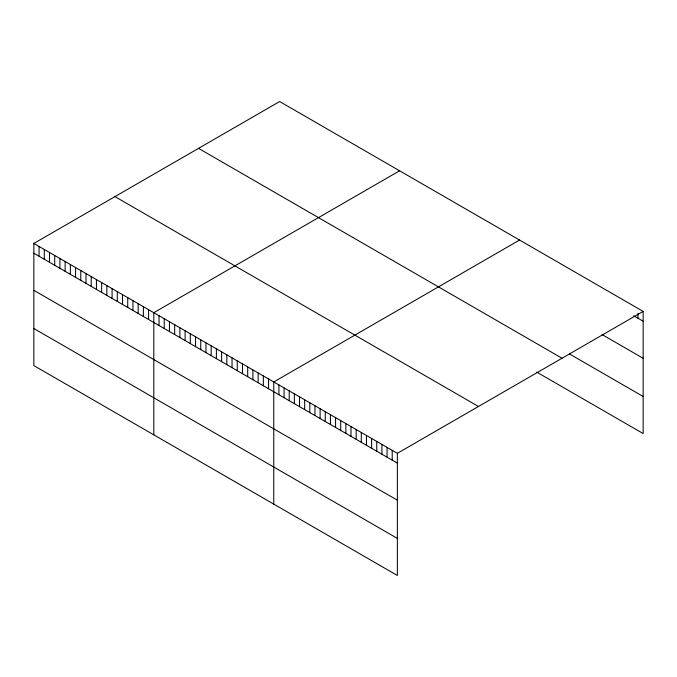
<?xml version="1.0" encoding="UTF-8"?>
<svg xmlns="http://www.w3.org/2000/svg" width="677" height="677" viewBox="0 0 677 677"><rect width="100%" height="100%" fill="white"/><g stroke="black" fill="none" stroke-linecap="round" stroke-linejoin="round"><path stroke-width="1.02" d="M33.85 243.441L397.357 453.311L397.357 575.467L33.85 365.597L33.85 243.441L279.643 101.533L643.15 311.403L643.15 433.559L536.726 372.113M399.599 170.79L153.806 312.698L153.806 434.854M519.555 240.047L273.762 381.955L273.762 504.111M397.357 453.311L643.15 311.403M633.706 315.761L643.15 321.211M601.955 334.506L643.15 358.285M569.34 353.868L643.15 396.485M198.53 148.365L562.037 358.235M114.963 196.609L478.47 406.479M33.85 253.249L397.357 463.119M33.85 290.323L397.357 500.193M33.85 328.523L397.357 538.393M637.996 313.333L637.996 318.241M392.211 450.332L392.211 460.148M387.058 447.362L387.058 457.17M381.913 444.391L381.913 454.199M376.759 441.412L376.759 451.229M371.614 438.442L371.614 448.25M366.46 435.472L366.46 445.28M361.306 432.493L361.306 442.309M356.161 429.523L356.161 439.331M351.008 426.552L351.008 436.36M345.862 423.574L345.862 433.39M340.709 420.603L340.709 430.411M335.564 417.633L335.564 427.441M330.41 414.654L330.41 424.471M325.265 411.684L325.265 421.5M320.111 408.713L320.111 418.521M314.966 405.735L314.966 415.551M309.812 402.764L309.812 412.581M304.667 399.794L304.667 409.602M299.513 396.815L299.513 406.632M294.368 393.845L294.368 403.661M289.214 390.874L289.214 400.682M284.061 387.896L284.061 397.712M278.916 384.925L278.916 394.742M268.549 378.942L268.549 388.75M263.336 375.93L263.336 385.746M258.115 372.917L258.115 382.733M252.902 369.913L252.902 379.721M247.689 366.9L247.689 376.708M242.476 363.887L242.476 373.696M237.255 360.875L237.255 370.683M232.042 357.862L232.042 367.679M226.829 354.85L226.829 364.666M221.607 351.845L221.607 361.653M216.395 348.833L216.395 358.641M211.182 345.82L211.182 355.628M205.96 342.807L205.96 352.615M200.747 339.795L200.747 349.611M195.535 336.782L195.535 346.599M190.313 333.778L190.313 343.586M185.1 330.765L185.1 340.573M179.887 327.753L179.887 337.561M174.666 324.74L174.666 334.548M169.453 321.727L169.453 331.544M164.24 318.715L164.24 328.531M159.027 315.71L159.027 325.519M148.593 309.685L148.593 319.493M143.38 306.673L143.38 316.489M138.159 303.66L138.159 313.476M132.946 300.656L132.946 310.464M127.733 297.643L127.733 307.451M122.512 294.63L122.512 304.438M117.299 291.618L117.299 301.426M112.086 288.605L112.086 298.422M106.864 285.592L106.864 295.409M101.652 282.588L101.652 292.396M96.439 279.576L96.439 289.384M91.217 276.563L91.217 286.371M86.004 273.55L86.004 283.358M80.791 270.538L80.791 280.354M75.579 267.525L75.579 277.342M70.357 264.521L70.357 274.329M65.144 261.508L65.144 271.316M59.931 258.496L59.931 268.304M54.71 255.483L54.71 265.299M49.497 252.47L49.497 262.287M44.284 249.466L44.284 259.274M39.063 246.453L39.063 256.261"/></g></svg>
